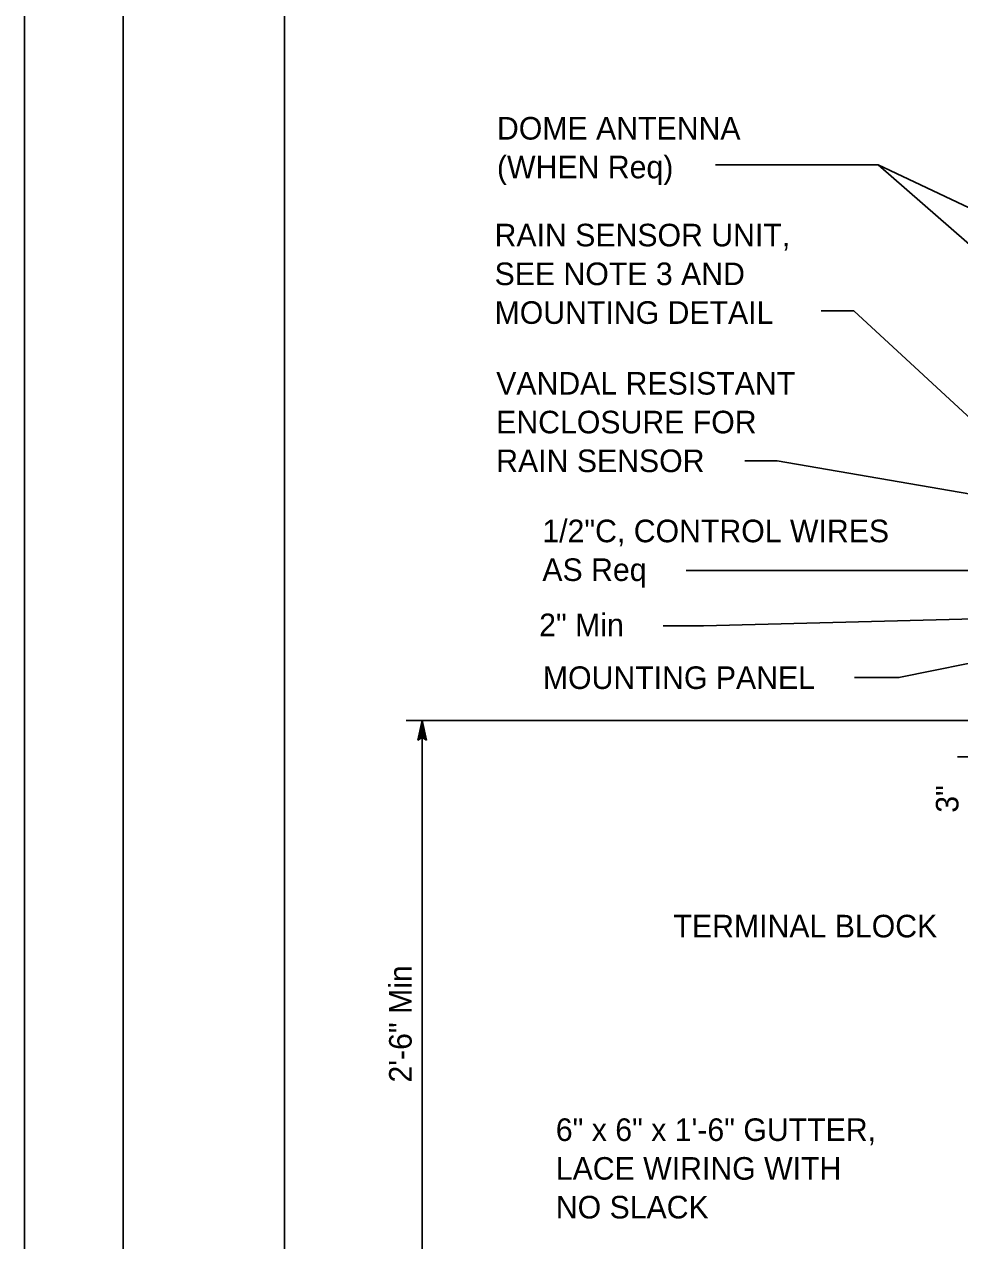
# Model space of a CAD drawing. Extents: x -894 to 866, y -476 to 714.
# Drawn here: x -894 to -604.5, y -273.8 to 103 of the extents above; entities that cross this region are included whole.
import ezdxf

# ---------------------------------------------------------------- set-up
doc = ezdxf.new("R2010")
doc.units = 0
for name, color, linetype in [('10 Sheet Format', 7, 'Continuous'), ('56 Stage 3 Anno', 7, 'Continuous'), ('57 Undefined', 7, 'Continuous')]:
    doc.layers.add(name, color=color, linetype=linetype)

msp = doc.modelspace()

# ---------------------------------------------------------------- linework, layer by layer
at = {"layer": '10 Sheet Format'}
for p, q in [((-863.46, 668.96), (-863.46, -431.05)), ((-813.45, 643.96), (-813.45, -406.04))]:
    msp.add_line(p, q, dxfattribs=at)
for points in [[(-894.04, 713.57), (865.96, 713.57), (865.96, -476.44), (-894.04, -476.44)], [(-863.46, -431.05), (836.55, -431.05), (836.55, 668.96), (-863.46, 668.96)]]:
    msp.add_lwpolyline(points, close=True, dxfattribs=at)
at = {"layer": '56 Stage 3 Anno'}
for p, q in [((-629.7, 59.53), (-457.26, -22.13)), ((-689.09, -66.18), (-565.31, -66.18)), ((-775.86, -112.67), (-577.51, -112.67)), ((-772.23, -118.68), (-770.89, -112.68)), ((-770.89, -112.68), (-770.89, -112.68)), ((-770.89, -112.68), (-769.56, -118.68)), ((-770.87, -282.22), (-770.87, -112.89)), ((-771.87, -118.46), (-770.89, -114.06)), ((-771.52, -118.22), (-770.89, -115.44)), ((-770.89, -114.07), (-769.92, -118.44)), ((-770.89, -115.44), (-770.27, -118.26)), ((-770.89, -117.88), (-772.23, -118.68)), ((-772.23, -118.68), (-772.23, -118.68)), ((-771.17, -118.05), (-770.89, -116.82)), ((-770.89, -116.82), (-770.63, -118.03)), ((-769.56, -118.68), (-770.89, -117.88)), ((-769.56, -118.68), (-769.56, -118.68)), ((-605.08, -123.86), (-577.51, -123.86))]:
    msp.add_line(p, q, dxfattribs=at)
for points in [[(-680.03, 59.53), (-629.7, 59.53), (-539.26, -19.43)], [(-647.3, 14.28), (-637.23, 14.28), (-594.08, -25.58)], [(-670.92, -32.25), (-660.98, -32.25), (-598.05, -43)], [(-696.25, -83.32), (-683.79, -83.32), (-559.7, -80.11)], [(-637.02, -99.35), (-623.26, -99.35), (-559.9, -86.53)]]:
    msp.add_lwpolyline(points, dxfattribs=at)

# ---------------------------------------------------------------- texts
at = {"layer": '57 Undefined'}
for s, p in [('DOME ANTENNA', (-747.71, 67.31)), ('(WHEN Req)', (-747.71, 55.31)), ('RAIN SENSOR UNIT,', (-748.45, 34.23)), ('SEE NOTE 3 AND', (-748.45, 22.23)), ('MOUNTING DETAIL', (-748.45, 10.23)), ('VANDAL RESISTANT', (-747.95, -11.69)), ('ENCLOSURE FOR', (-747.95, -23.69)), ('RAIN SENSOR', (-747.95, -35.69)), ('1/2"C, CONTROL WIRES', (-733.66, -57.42)), ('AS Req', (-733.66, -69.42)), ('2" Min', (-734.64, -86.52)), ('MOUNTING PANEL', (-733.5, -102.87)), ('TERMINAL BLOCK', (-693.06, -179.82)), ('6" x 6" x 1\'-6" GUTTER,', (-729.49, -242.88)), ('LACE WIRING WITH', (-729.49, -254.88)), ('NO SLACK', (-729.49, -266.88))]:
    msp.add_text(s, height=7, dxfattribs=at).set_placement(p)
for s, p in [('3"', (-604.83, -141.21)), ('2\'-6" Min', (-774.12, -224.78))]:
    msp.add_text(s, height=7, rotation=90, dxfattribs=at).set_placement(p)

doc.saveas('drawing.dxf')
